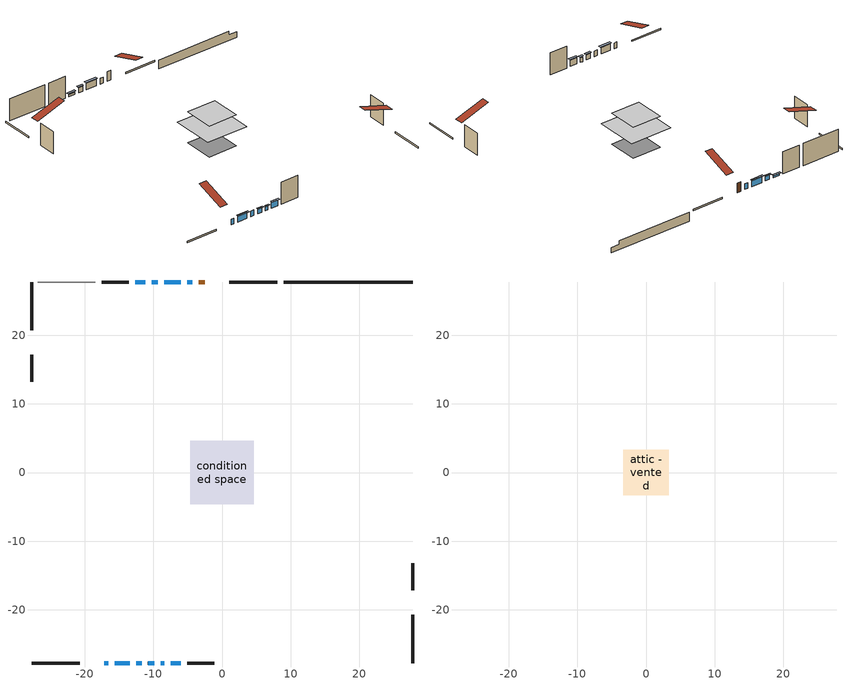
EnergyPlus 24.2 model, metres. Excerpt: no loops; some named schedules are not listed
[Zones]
conditioned space
 floor adiabatic (AdiabaticFloorConstruction): -4.66,-4.66 -4.66,4.66 4.66,4.66 4.66,-4.66 z3.05
 floor foundation (Slab1 construction): -3.3,-3.3 -3.3,3.3 3.3,3.3 3.3,-3.3 z-1.37
 wall outside (RimJoist1 construction): 8.08,27.76 1.05,27.76 / -27.76,-27.76 -20.72,-27.76 / -27.76,27.76 -27.76,20.72 / 27.76,-27.76 27.76,-20.72 z0.61:0.91
 wall outside (AdiabaticWallConstruction 1): -2.5,27.76 -3.4,27.76 z0.61:2.64
 wall outside (AdiabaticWallConstruction): -4.33,27.76 -5.1,27.76 / -17.18,-27.76 -16.57,-27.76 / -12.48,-27.76 -11.71,-27.76 z0.61:1.83; -6.02,27.76 -8.41,27.76 / -15.64,-27.76 -13.41,-27.76 z0.61:2.01; -9.34,27.76 -10.26,27.76 / -10.78,-27.76 -9.87,-27.76 z0.61:1.7; -8.94,-27.76 -8.43,-27.76 z0.61:1.6; -7.5,-27.76 -6.03,-27.76 z0.61:1.98; -11.18,27.76 -12.63,27.76 z0.61:1.12
 wall outside (Wall1 construction): -13.56,27.76 -17.5,27.76 / -5.1,-27.76 -1.16,-27.76 / -27.76,17.17 -27.76,13.23 / 27.76,-17.17 27.76,-13.23 z0.61:5.49
 wall foundation (FoundationWall1 construction): 9.01,27.76,-1.37 9.01,27.76,0.61 25.88,27.76,0.61 25.88,27.76,-0.18 27.76,27.76,-0.18 27.76,27.76,-1.37
 wall adiabatic (Wall3 construction): -18.43,27.76 -26.83,27.76 z0.61:5.49
 window (WindowConstruction 6): -4.33,27.76 -5.1,27.76 z0.61:1.83
 window (WindowConstruction 9): -17.17,-27.76 -16.57,-27.76 z0.61:1.83
 window (WindowConstruction): -6.02,27.76 -8.41,27.76 z0.61:2.01
 window (WindowConstruction 1): -15.64,-27.76 -13.41,-27.76 z0.61:2.01
 window (WindowConstruction 7): -12.48,-27.76 -11.71,-27.76 z0.61:1.83
 window (WindowConstruction 2): -9.34,27.76 -10.25,27.76 z0.61:1.7
 window (WindowConstruction 3): -10.78,-27.76 -9.87,-27.76 z0.61:1.7
 window (WindowConstruction 4): -8.94,-27.76 -8.43,-27.76 z0.61:1.6
 window (WindowConstruction 5): -7.5,-27.76 -6.03,-27.76 z0.61:1.98
 window (WindowConstruction 8): -11.18,27.76 -12.63,27.76 z0.61:1.12
 door (Door): -2.5,27.76 -3.4,27.76 z0.61:2.64
 ceiling adiabatic (AdiabaticFloorConstruction): 4.66,-4.66 4.66,4.66 -4.66,4.66 -4.66,-4.66 z3.05
attic - vented
 floor to conditioned space (Floor1 construction Reversed): -3.3,-3.3 -3.3,3.3 3.3,3.3 3.3,-3.3 z5.49
 roof outside (Roof1 construction): -1.57,27.76,5.49 -1.57,21.34,7.63 0.12,21.34,7.63 0.12,27.76,5.49; -18.1,-27.76,5.49 -18.1,-21.34,7.63 -19.79,-21.34,7.63 -19.79,-27.76,5.49; -27.76,18.1,5.49 -21.34,18.1,7.63 -21.34,19.79,7.63 -27.76,19.79,5.49; 27.76,-18.1,5.49 21.34,-18.1,7.63 21.34,-19.79,7.63 27.76,-19.79,5.49
shading: -8.61,27.76 -5.82,27.76 -5.82,28.17 -8.61,28.17 z2.21; -13.21,-27.76 -15.84,-27.76 -15.84,-28.17 -13.21,-28.17 z2.21; -10.46,27.76 -9.14,27.76 -9.14,28.17 -10.46,28.17 z1.9; -9.67,-27.76 -10.98,-27.76 -10.98,-28.17 -9.67,-28.17 z1.9; -8.23,-27.76 -9.14,-27.76 -9.14,-28.17 -8.23,-28.17 z1.8; -5.83,-27.76 -7.7,-27.76 -7.7,-28.17 -5.83,-28.17 z2.18; -12.83,27.76 -10.98,27.76 -10.98,28.17 -12.83,28.17 z1.32
[Building]
Building 1: Terrain=Suburbs
[Site:Location]
Val Dor_QC: Latitude {deg}=48.06; Longitude {deg}=-77.79; Time Zone {hr}=-5; Elevation {m}=339; Keep Site Location Information=Yes
[Site:GroundTemperature:Shallow]
-3.62723, -6.2282, -6.43649, -5.2022, -0.247206, 4.68471, 8.96041, 11.669, 11.8991, 9.69612, 5.52945, 0.748825
[Site:WaterMainsTemperature]
Calculation Method=Schedule; Temperature Schedule=mains temperature schedule
[Material] Roughness=Rough; Thermal Absorptance=0.9
Name | Thickness {m} | Conductivity {W/m-K} | Density {kg/m3} | Specific Heat {J/kg-K} | Solar Absorptance | Visible Absorptance
asphalt or fiberglass shingles | 0.00635 | 0.162714 | 1121.4 | 1465.45 | 0.4 | 0.4
ceiling loosefill ins | 0.254 | 0.0480833 | 16.02 | 1046.75 | 0.7 | 0.7
ceiling stud and cavity | 0.1397 | 0.237535 | 65.682 | 1177.47 | 0.7 | 0.7
concrete 4.0 in. | 0.1016 | 1.803125 | 2242.8 | 837.4 | 0.7 | 0.7
concrete 8.0 in. | 0.2032 | 1.803125 | 2242.8 | 837.4 | 0.7 | 0.7
door material | 0.04445 | 0.0451087 | 512.64 | 1214.23 | 0.7 | 0.7
floor covering | 0.0127 | 0.0433444 | 54.468 | 1339.84 | 0.6 | 0.6
floor rigid ins; wall rigid ins 1 | 0.512978 | 0.029427 | 32.04 | 1214.23 | 0.7 | 0.7
floor stud and cavity | 0.1397 | 1.75129 | 37.0049 | 1207.88 | 0.7 | 0.7
furniture material conditioned space 1 | 0.1524 | 0.115458 | 640.8 | 1214.23 | 0.6 | 0.6
gypsum board | 0.0127 | 0.160291 | 801 | 837.4 | 0.6 | 0.6
osb sheathing 0.5 in. | 0.0127 | 0.115458 | 512.64 | 1214.23 | 0.7 | 0.7
osb sheathing 0.75 in. | 0.01905 | 0.115458 | 512.64 | 1214.23 | 0.7 | 0.7
osb sheathing 2.0 in. | 0.0508 | 0.115458 | 512.64 | 1214.23 | 0.7 | 0.7
rim joist stud and cavity | 0.0508 | 0.353641 | 125.044 | 1163.47 | 0.6 | 0.6
wall rigid ins | 0.051816 | 0.029427 | 32.04 | 1214.23 | 0.4 | 0.4
wall stud and cavity | 0.1397 | 0.0783201 | 139.0536 | 1170.24 | 0.7 | 0.7
wall stud and cavity 1 | 0.1397 | 0.751766 | 139.0536 | 1170.24 | 0.7 | 0.7
wall stud and cavity 2 | 0.0889 | 0.380278 | 52.3479 | 1209.89 | 0.7 | 0.7
wall stud and cavity 3 | 0.0889 | 0.391764 | 83.0341 | 1211.67 | 0.7 | 0.7
wood siding | 0.0254 | 0.102417 | 544.68 | 1172.36 | 0.4 | 0.4
wood siding 1; wood siding 2; wood siding 3 | 0.0254 | 0.102417 | 544.68 | 1172.36 | 0.7 | 0.7
[WindowMaterial:SimpleGlazingSystem]
Name | U-Factor {W/m2-K} | Solar Heat Gain Coefficient
WindowMaterial | 3.0383 | 0.65
WindowMaterial 1 | 3.04 | 0.65
WindowMaterial 2 | 3.07123 | 0.57
WindowMaterial 3 | 3.10132 | 0.48
WindowMaterial 4 | 1.72384 | 0.38
WindowMaterial 5 | 2.96789 | 0.62
WindowMaterial 6 | 4.77974 | 0.54
[Construction]
AdiabaticFloorConstruction: floor stud and cavity, floor rigid ins, osb sheathing 0.75 in., floor covering
AdiabaticWallConstruction: wood siding 2, wall rigid ins 1, wall stud and cavity 2, gypsum board
AdiabaticWallConstruction 1: wood siding 3, wall rigid ins 1, wall stud and cavity 2, gypsum board
Door: door material
Floor1 construction Reversed: gypsum board, ceiling stud and cavity, ceiling loosefill ins
FoundationWall1 construction: concrete 8.0 in.
furniture construction conditioned space 1: furniture material conditioned space 1
PartitionWallConstruction: gypsum board, wall stud and cavity 3, gypsum board
RimJoist1 construction: wood siding 1, osb sheathing 2.0 in., rim joist stud and cavity
Roof1 construction: asphalt or fiberglass shingles
Slab1 construction: concrete 4.0 in.
Wall1 construction: wood siding, osb sheathing 0.5 in., wall stud and cavity, gypsum board
Wall3 construction: wall rigid ins, osb sheathing 0.5 in., wall stud and cavity 1, gypsum board
WindowConstruction: WindowMaterial
WindowConstruction 1: WindowMaterial 1
WindowConstruction 2; WindowConstruction 3: WindowMaterial 2
WindowConstruction 4: WindowMaterial 3
WindowConstruction 5: WindowMaterial 4
WindowConstruction 6; WindowConstruction 7: WindowMaterial 5
WindowConstruction 8; WindowConstruction 9: WindowMaterial 6
[Zone] Multiplier=1; Part of Total Floor Area=Yes
Name | Volume {m3}
attic - vented | 15.0846
conditioned space | 307.8
[Space]
Name | Zone | Volume {m3}
attic - vented 1 | attic - vented | 15.0846
conditioned space 1 | conditioned space | 307.8
[ZoneInfiltration:EffectiveLeakageArea]
infil attic - vented 1: Zone or Space=attic - vented 1; Schedule=Always On Discrete; Effective Air Leakage Area {cm2}=1579.27; Stack Coefficient=0.000148784; Wind Coefficient=8.24136e-06
[ZoneMixing]
whole house fan mix: Zone or Space=attic - vented; Schedule=Always On Continuous; Design Flow Rate Calculation Method=Flow/Zone; Design Flow Rate {m3/s}=0; Source Zone or Space=conditioned space
[SurfaceProperty:ExposedFoundationPerimeter]
Slab1: Exposed Perimeter Calculation Method=TotalExposedPerimeter; Total Exposed Perimeter {m}=18.745
[InternalMass] Zone or ZoneList=conditioned space; Space or SpaceList=conditioned space 1
Name | Construction | Surface Area {m2}
furniture mass conditioned space 1 | furniture construction conditioned space 1 | 52.1197
partition wall mass | PartitionWallConstruction | 130.299
[Lights]
interior lighting: Zone or ZoneList or Space or SpaceList=conditioned space 1; Schedule=interior lighting schedule; Design Level Calculation Method=LightingLevel; Lighting Level {W}=343.2; Return Air Fraction=0; Fraction Radiant=0.6; Fraction Visible=0.2; Fraction Replaceable=1
[People]
occupants: Zone or ZoneList or Space or SpaceList=conditioned space 1; Number of People Schedule=occupants schedule; Number of People Calculation Method=People; Number of People=3; Fraction Radiant=0.314171; Sensible Heat Fraction=0.56303; Activity Level Schedule=occupants activity schedule; Carbon Dioxide Generation Rate {m3/s-W}=0; Enable ASHRAE 55 Comfort Warnings=No; Mean Radiant Temperature Calculation Type=EnclosureAveraged
[ElectricEquipment] Zone or ZoneList or Space or SpaceList=conditioned space 1; Design Level Calculation Method=EquipmentLevel
Name | Schedule | Design Level {W} | Fraction Latent | Fraction Radiant | Fraction Lost
clothes dryer | clothes dryer schedule | 140.772 | 0.015 | 0.081 | 0.85
clothes washer | clothes washer schedule | 32.1985 | 0.03 | 0.162 | 0.7
cooking range | cooking range schedule | 208.969 | 0.08 | 0.432 | 0.2
dishwasher | dishwasher schedule | 66.8632 | 0.3 | 0.18 | 0.4
fridge | fridge schedule | 72.9452 | 0 | 0.6 | 0
mech vent house fan | mech vent house fan schedule | 0 | 0 | 0 | 1
mech vent house fan cfis | mech vent house fan cfis schedule | 0 | 0 | 0 | 0
mech vent range fan 0 | mech vent range fan 0 schedule | 57 | 0 | 0 | 1
misc plug loads | misc plug loads schedule | 494.7 | 0.045 | 0.513 | 0.1
whole house fan | Always On Discrete | 0 | 0 | 0 | 1
[OtherEquipment] Zone or ZoneList or Space or SpaceList=conditioned space 1; Design Level Calculation Method=EquipmentLevel
Name | Fuel Type | Schedule | Design Level {W} | Fraction Latent | Fraction Radiant | Fraction Lost
clothes dryer 1 | Electricity | clothes dryer schedule | 0 | 0.015 | 0.081 | 0.85
cooking range 1 | Electricity | cooking range schedule | 0 | 0.08 | 0.432 | 0.2
general water use latent | None | general water use schedule | 59.3978 | 1 | 0 | 0
general water use sensible | None | general water use schedule | -58.539 | 0 | 0.6 | 0
mech vent house fan latent load | None | Always On Discrete | 0 | 1 | 0 | 0
mech vent house fan sensible load | None | Always On Discrete | 0 | 0 | 0 | 0
water heater energy adjustment1 | Electricity | Always On Discrete | 0.01 | 0 | 0 | 1
[ZoneInfiltration:DesignFlowRate] Zone or ZoneList or Space or SpaceList=conditioned space 1; Schedule=Always On Discrete; Design Flow Rate Calculation Method=Flow/Zone; Design Flow Rate {m3/s}=0
infil flow; natural vent flow; whole house fan flow
[Foundation:Kiva]
Foundation Kiva 1: Initial Indoor Air Temperature {C}=18; Wall Height Above Grade {m}=0.609996; Wall Depth Below Slab {m}=0.2032
[Foundation:Kiva:Settings]
Soil Conductivity {W/m-K}=0.849921; Soil Density {kg/m3}=1842.3; Soil Specific Heat {J/kg-K}=418.7; Ground Solar Absorptivity=0.9; Ground Thermal Absorptivity=0.9; Ground Surface Roughness {m}=0.03; Far-Field Width {m}=40; Deep-Ground Boundary Condition=ZeroFlux; Deep-Ground Depth {m}=40; Minimum Cell Dimension {m}=0.2; Maximum Cell Growth Coefficient=3; Simulation Timestep=Timestep
[Exterior:Lights]
exterior lighting: Schedule=exterior lighting schedule; Design Level {W}=75.6
[Schedule:Constant]
Name | Hourly Value
Always On Continuous; mech vent house fan schedule; mech vent house fan cfis schedule; Always On Discrete | 1
occupants activity schedule | 117.228
fridge schedule | 0
[Schedule:Day:Interval]
interior lighting schedule day: No, 01:00, 0.108182, 04:00, 0.0901515, 05:00, 0.0991667, 06:00, 0.162273, 07:00, 0.270455, 08:00, 0.342576, 10:00, 0.369621, 11:00, 0.351591, 12:00, 0.333561, 13:00, 0.324545, 14:00, 0.31553, 15:00, 0.333561, 16:00, 0.369621, 17:00, 0.450758, 18:00, 0.585985, 19:00, 0.775303, 20:00, 0.955606, 21:00, 0.991667, 22:00, 0.712197, 23:00, 0.360606, 24:00, 0.162273
interior lighting schedule day 1: No, 01:00, 0.100909, 04:00, 0.0840909, 05:00, 0.0925, 06:00, 0.151364, 07:00, 0.252273, 08:00, 0.319545, 10:00, 0.344773, 11:00, 0.327955, 12:00, 0.311136, 13:00, 0.302727, 14:00, 0.294318, 15:00, 0.311136, 16:00, 0.344773, 17:00, 0.420455, 18:00, 0.546591, 19:00, 0.723182, 20:00, 0.891364, 21:00, 0.925, 22:00, 0.664318, 23:00, 0.336364, 24:00, 0.151364
interior lighting schedule default day: No, 24:00, 0
[Schedule:Week:Daily]
interior lighting schedule Week Rule - Jan1-Jan27: interior lighting schedule day, interior lighting schedule day, interior lighting schedule day, interior lighting schedule day, interior lighting schedule day, interior lighting schedule day, interior lighting schedule day, interior lighting schedule default day, interior lighting schedule default day, interior lighting schedule default day, interior lighting schedule default day, interior lighting schedule default day
interior lighting schedule Week Rule - Jan28-Feb3: interior lighting schedule day, interior lighting schedule day, interior lighting schedule day, interior lighting schedule day, interior lighting schedule day 1, interior lighting schedule day 1, interior lighting schedule day 1, interior lighting schedule default day, interior lighting schedule default day, interior lighting schedule default day, interior lighting schedule default day, interior lighting schedule default day
interior lighting schedule Week Rule - Feb4-Feb24: interior lighting schedule day 1, interior lighting schedule day 1, interior lighting schedule day 1, interior lighting schedule day 1, interior lighting schedule day 1, interior lighting schedule day 1, interior lighting schedule day 1, interior lighting schedule default day, interior lighting schedule default day, interior lighting schedule default day, interior lighting schedule default day, interior lighting schedule default day
interior lighting schedule Week Rule - Feb25-Mar3: interior lighting schedule day 1, interior lighting schedule day 1, interior lighting schedule day 1, interior lighting schedule day 1, interior lighting schedule day 2, interior lighting schedule day 2, interior lighting schedule day 2, interior lighting schedule default day, interior lighting schedule default day, interior lighting schedule default day, interior lighting schedule default day, interior lighting schedule default day
interior lighting schedule Week Rule - Mar4-Mar31: interior lighting schedule day 2, interior lighting schedule day 2, interior lighting schedule day 2, interior lighting schedule day 2, interior lighting schedule day 2, interior lighting schedule day 2, interior lighting schedule day 2, interior lighting schedule default day, interior lighting schedule default day, interior lighting schedule default day, interior lighting schedule default day, interior lighting schedule default day
interior lighting schedule Week Rule - Apr1-Apr28: interior lighting schedule day 3, interior lighting schedule day 3, interior lighting schedule day 3, interior lighting schedule day 3, interior lighting schedule day 3, interior lighting schedule day 3, interior lighting schedule day 3, interior lighting schedule default day, interior lighting schedule default day, interior lighting schedule default day, interior lighting schedule default day, interior lighting schedule default day
interior lighting schedule Week Rule - Apr29-May5: interior lighting schedule day 3, interior lighting schedule day 3, interior lighting schedule day 4, interior lighting schedule day 4, interior lighting schedule day 4, interior lighting schedule day 4, interior lighting schedule day 4, interior lighting schedule default day, interior lighting schedule default day, interior lighting schedule default day, interior lighting schedule default day, interior lighting schedule default day
interior lighting schedule Week Rule - May6-May26: interior lighting schedule day 4, interior lighting schedule day 4, interior lighting schedule day 4, interior lighting schedule day 4, interior lighting schedule day 4, interior lighting schedule day 4, interior lighting schedule day 4, interior lighting schedule default day, interior lighting schedule default day, interior lighting schedule default day, interior lighting schedule default day, interior lighting schedule default day
interior lighting schedule Week Rule - May27-Jun2: interior lighting schedule day 4, interior lighting schedule day 4, interior lighting schedule day 4, interior lighting schedule day 4, interior lighting schedule day 4, interior lighting schedule day 5, interior lighting schedule day 5, interior lighting schedule default day, interior lighting schedule default day, interior lighting schedule default day, interior lighting schedule default day, interior lighting schedule default day
interior lighting schedule Week Rule - Jun3-Jun30: interior lighting schedule day 5, interior lighting schedule day 5, interior lighting schedule day 5, interior lighting schedule day 5, interior lighting schedule day 5, interior lighting schedule day 5, interior lighting schedule day 5, interior lighting schedule default day, interior lighting schedule default day, interior lighting schedule default day, interior lighting schedule default day, interior lighting schedule default day
interior lighting schedule Week Rule - Jul1-Jul28: interior lighting schedule day 6, interior lighting schedule day 6, interior lighting schedule day 6, interior lighting schedule day 6, interior lighting schedule day 6, interior lighting schedule day 6, interior lighting schedule day 6, interior lighting schedule default day, interior lighting schedule default day, interior lighting schedule default day, interior lighting schedule default day, interior lighting schedule default day
interior lighting schedule Week Rule - Jul29-Aug4: interior lighting schedule day 6, interior lighting schedule day 6, interior lighting schedule day 6, interior lighting schedule day 7, interior lighting schedule day 7, interior lighting schedule day 7, interior lighting schedule day 7, interior lighting schedule default day, interior lighting schedule default day, interior lighting schedule default day, interior lighting schedule default day, interior lighting schedule default day
interior lighting schedule Week Rule - Aug5-Aug25: interior lighting schedule day 7, interior lighting schedule day 7, interior lighting schedule day 7, interior lighting schedule day 7, interior lighting schedule day 7, interior lighting schedule day 7, interior lighting schedule day 7, interior lighting schedule default day, interior lighting schedule default day, interior lighting schedule default day, interior lighting schedule default day, interior lighting schedule default day
interior lighting schedule Week Rule - Aug26-Sep1: interior lighting schedule day 7, interior lighting schedule day 7, interior lighting schedule day 7, interior lighting schedule day 7, interior lighting schedule day 7, interior lighting schedule day 7, interior lighting schedule day 8, interior lighting schedule default day, interior lighting schedule default day, interior lighting schedule default day, interior lighting schedule default day, interior lighting schedule default day
interior lighting schedule Week Rule - Sep2-Sep29: interior lighting schedule day 8, interior lighting schedule day 8, interior lighting schedule day 8, interior lighting schedule day 8, interior lighting schedule day 8, interior lighting schedule day 8, interior lighting schedule day 8, interior lighting schedule default day, interior lighting schedule default day, interior lighting schedule default day, interior lighting schedule default day, interior lighting schedule default day
interior lighting schedule Week Rule - Sep30-Oct6: interior lighting schedule day 8, interior lighting schedule day 9, interior lighting schedule day 9, interior lighting schedule day 9, interior lighting schedule day 9, interior lighting schedule day 9, interior lighting schedule day 9, interior lighting schedule default day, interior lighting schedule default day, interior lighting schedule default day, interior lighting schedule default day, interior lighting schedule default day
interior lighting schedule Week Rule - Oct7-Oct27: interior lighting schedule day 9, interior lighting schedule day 9, interior lighting schedule day 9, interior lighting schedule day 9, interior lighting schedule day 9, interior lighting schedule day 9, interior lighting schedule day 9, interior lighting schedule default day, interior lighting schedule default day, interior lighting schedule default day, interior lighting schedule default day, interior lighting schedule default day
interior lighting schedule Week Rule - Oct28-Nov3: interior lighting schedule day 9, interior lighting schedule day 9, interior lighting schedule day 9, interior lighting schedule day 9, interior lighting schedule day 10, interior lighting schedule day 10, interior lighting schedule day 10, interior lighting schedule default day, interior lighting schedule default day, interior lighting schedule default day, interior lighting schedule default day, interior lighting schedule default day
interior lighting schedule Week Rule - Nov4-Nov24: interior lighting schedule day 10, interior lighting schedule day 10, interior lighting schedule day 10, interior lighting schedule day 10, interior lighting schedule day 10, interior lighting schedule day 10, interior lighting schedule day 10, interior lighting schedule default day, interior lighting schedule default day, interior lighting schedule default day, interior lighting schedule default day, interior lighting schedule default day
interior lighting schedule Week Rule - Nov25-Dec1: interior lighting schedule day 10, interior lighting schedule day 10, interior lighting schedule day 10, interior lighting schedule day 10, interior lighting schedule day 10, interior lighting schedule day 10, interior lighting schedule day 11, interior lighting schedule default day, interior lighting schedule default day, interior lighting schedule default day, interior lighting schedule default day, interior lighting schedule default day
interior lighting schedule Week Rule - Dec2-Dec31: interior lighting schedule day 11, interior lighting schedule day 11, interior lighting schedule day 11, interior lighting schedule day 11, interior lighting schedule day 11, interior lighting schedule day 11, interior lighting schedule day 11, interior lighting schedule default day, interior lighting schedule default day, interior lighting schedule default day, interior lighting schedule default day, interior lighting schedule default day
occupants schedule Week Rule - Jan1-Dec31: occupants schedule day, occupants schedule day, occupants schedule day, occupants schedule day, occupants schedule day, occupants schedule day, occupants schedule day, occupants schedule default day, occupants schedule default day, occupants schedule default day, occupants schedule default day, occupants schedule default day
clothes dryer schedule Week Rule - Jan1-Dec31: clothes dryer schedule day, clothes dryer schedule day, clothes dryer schedule day, clothes dryer schedule day, clothes dryer schedule day, clothes dryer schedule day, clothes dryer schedule day, clothes dryer schedule default day, clothes dryer schedule default day, clothes dryer schedule default day, clothes dryer schedule default day, clothes dryer schedule default day
clothes washer schedule Week Rule - Jan1-Dec31: clothes washer schedule day, clothes washer schedule day, clothes washer schedule day, clothes washer schedule day, clothes washer schedule day, clothes washer schedule day, clothes washer schedule day, clothes washer schedule default day, clothes washer schedule default day, clothes washer schedule default day, clothes washer schedule default day, clothes washer schedule default day
cooking range schedule Week Rule - Jan1-Dec31: cooking range schedule day, cooking range schedule day, cooking range schedule day, cooking range schedule day, cooking range schedule day, cooking range schedule day, cooking range schedule day, cooking range schedule default day, cooking range schedule default day, cooking range schedule default day, cooking range schedule default day, cooking range schedule default day
dishwasher schedule Week Rule - Jan1-Dec31: dishwasher schedule day, dishwasher schedule day, dishwasher schedule day, dishwasher schedule day, dishwasher schedule day, dishwasher schedule day, dishwasher schedule day, dishwasher schedule default day, dishwasher schedule default day, dishwasher schedule default day, dishwasher schedule default day, dishwasher schedule default day
mech vent range fan 0 schedule Week Rule - Jan1-Dec31: mech vent range fan 0 schedule day, mech vent range fan 0 schedule day, mech vent range fan 0 schedule day, mech vent range fan 0 schedule day, mech vent range fan 0 schedule day, mech vent range fan 0 schedule day, mech vent range fan 0 schedule day, mech vent range fan 0 schedule default day, mech vent range fan 0 schedule default day, mech vent range fan 0 schedule default day, mech vent range fan 0 schedule default day, mech vent range fan 0 schedule default day
misc plug loads schedule Week Rule - Jan1-Dec31: misc plug loads schedule day, misc plug loads schedule day, misc plug loads schedule day, misc plug loads schedule day, misc plug loads schedule day, misc plug loads schedule day, misc plug loads schedule day, misc plug loads schedule default day, misc plug loads schedule default day, misc plug loads schedule default day, misc plug loads schedule default day, misc plug loads schedule default day
general water use schedule Week Rule - Jan1-Dec31: general water use schedule day, general water use schedule day, general water use schedule day, general water use schedule day, general water use schedule day, general water use schedule day, general water use schedule day, general water use schedule default day, general water use schedule default day, general water use schedule default day, general water use schedule default day, general water use schedule default day
exterior lighting schedule Week Rule - Jan1-Jan27: exterior lighting schedule day, exterior lighting schedule day, exterior lighting schedule day, exterior lighting schedule day, exterior lighting schedule day, exterior lighting schedule day, exterior lighting schedule day, exterior lighting schedule default day, exterior lighting schedule default day, exterior lighting schedule default day, exterior lighting schedule default day, exterior lighting schedule default day
exterior lighting schedule Week Rule - Jan28-Feb3: exterior lighting schedule day, exterior lighting schedule day, exterior lighting schedule day, exterior lighting schedule day, exterior lighting schedule day 1, exterior lighting schedule day 1, exterior lighting schedule day 1, exterior lighting schedule default day, exterior lighting schedule default day, exterior lighting schedule default day, exterior lighting schedule default day, exterior lighting schedule default day
exterior lighting schedule Week Rule - Feb4-Feb24: exterior lighting schedule day 1, exterior lighting schedule day 1, exterior lighting schedule day 1, exterior lighting schedule day 1, exterior lighting schedule day 1, exterior lighting schedule day 1, exterior lighting schedule day 1, exterior lighting schedule default day, exterior lighting schedule default day, exterior lighting schedule default day, exterior lighting schedule default day, exterior lighting schedule default day
exterior lighting schedule Week Rule - Feb25-Mar3: exterior lighting schedule day 1, exterior lighting schedule day 1, exterior lighting schedule day 1, exterior lighting schedule day 1, exterior lighting schedule day 2, exterior lighting schedule day 2, exterior lighting schedule day 2, exterior lighting schedule default day, exterior lighting schedule default day, exterior lighting schedule default day, exterior lighting schedule default day, exterior lighting schedule default day
exterior lighting schedule Week Rule - Mar4-Mar31: exterior lighting schedule day 2, exterior lighting schedule day 2, exterior lighting schedule day 2, exterior lighting schedule day 2, exterior lighting schedule day 2, exterior lighting schedule day 2, exterior lighting schedule day 2, exterior lighting schedule default day, exterior lighting schedule default day, exterior lighting schedule default day, exterior lighting schedule default day, exterior lighting schedule default day
exterior lighting schedule Week Rule - Apr1-Apr28: exterior lighting schedule day 3, exterior lighting schedule day 3, exterior lighting schedule day 3, exterior lighting schedule day 3, exterior lighting schedule day 3, exterior lighting schedule day 3, exterior lighting schedule day 3, exterior lighting schedule default day, exterior lighting schedule default day, exterior lighting schedule default day, exterior lighting schedule default day, exterior lighting schedule default day
exterior lighting schedule Week Rule - Apr29-May5: exterior lighting schedule day 3, exterior lighting schedule day 3, exterior lighting schedule day 4, exterior lighting schedule day 4, exterior lighting schedule day 4, exterior lighting schedule day 4, exterior lighting schedule day 4, exterior lighting schedule default day, exterior lighting schedule default day, exterior lighting schedule default day, exterior lighting schedule default day, exterior lighting schedule default day
exterior lighting schedule Week Rule - May6-May26: exterior lighting schedule day 4, exterior lighting schedule day 4, exterior lighting schedule day 4, exterior lighting schedule day 4, exterior lighting schedule day 4, exterior lighting schedule day 4, exterior lighting schedule day 4, exterior lighting schedule default day, exterior lighting schedule default day, exterior lighting schedule default day, exterior lighting schedule default day, exterior lighting schedule default day
exterior lighting schedule Week Rule - May27-Jun2: exterior lighting schedule day 4, exterior lighting schedule day 4, exterior lighting schedule day 4, exterior lighting schedule day 4, exterior lighting schedule day 4, exterior lighting schedule day 5, exterior lighting schedule day 5, exterior lighting schedule default day, exterior lighting schedule default day, exterior lighting schedule default day, exterior lighting schedule default day, exterior lighting schedule default day
exterior lighting schedule Week Rule - Jun3-Jun30: exterior lighting schedule day 5, exterior lighting schedule day 5, exterior lighting schedule day 5, exterior lighting schedule day 5, exterior lighting schedule day 5, exterior lighting schedule day 5, exterior lighting schedule day 5, exterior lighting schedule default day, exterior lighting schedule default day, exterior lighting schedule default day, exterior lighting schedule default day, exterior lighting schedule default day
exterior lighting schedule Week Rule - Jul1-Jul28: exterior lighting schedule day 6, exterior lighting schedule day 6, exterior lighting schedule day 6, exterior lighting schedule day 6, exterior lighting schedule day 6, exterior lighting schedule day 6, exterior lighting schedule day 6, exterior lighting schedule default day, exterior lighting schedule default day, exterior lighting schedule default day, exterior lighting schedule default day, exterior lighting schedule default day
exterior lighting schedule Week Rule - Jul29-Aug4: exterior lighting schedule day 6, exterior lighting schedule day 6, exterior lighting schedule day 6, exterior lighting schedule day 7, exterior lighting schedule day 7, exterior lighting schedule day 7, exterior lighting schedule day 7, exterior lighting schedule default day, exterior lighting schedule default day, exterior lighting schedule default day, exterior lighting schedule default day, exterior lighting schedule default day
exterior lighting schedule Week Rule - Aug5-Aug25: exterior lighting schedule day 7, exterior lighting schedule day 7, exterior lighting schedule day 7, exterior lighting schedule day 7, exterior lighting schedule day 7, exterior lighting schedule day 7, exterior lighting schedule day 7, exterior lighting schedule default day, exterior lighting schedule default day, exterior lighting schedule default day, exterior lighting schedule default day, exterior lighting schedule default day
exterior lighting schedule Week Rule - Aug26-Sep1: exterior lighting schedule day 7, exterior lighting schedule day 7, exterior lighting schedule day 7, exterior lighting schedule day 7, exterior lighting schedule day 7, exterior lighting schedule day 7, exterior lighting schedule day 8, exterior lighting schedule default day, exterior lighting schedule default day, exterior lighting schedule default day, exterior lighting schedule default day, exterior lighting schedule default day
exterior lighting schedule Week Rule - Sep2-Sep29: exterior lighting schedule day 8, exterior lighting schedule day 8, exterior lighting schedule day 8, exterior lighting schedule day 8, exterior lighting schedule day 8, exterior lighting schedule day 8, exterior lighting schedule day 8, exterior lighting schedule default day, exterior lighting schedule default day, exterior lighting schedule default day, exterior lighting schedule default day, exterior lighting schedule default day
exterior lighting schedule Week Rule - Sep30-Oct6: exterior lighting schedule day 8, exterior lighting schedule day 9, exterior lighting schedule day 9, exterior lighting schedule day 9, exterior lighting schedule day 9, exterior lighting schedule day 9, exterior lighting schedule day 9, exterior lighting schedule default day, exterior lighting schedule default day, exterior lighting schedule default day, exterior lighting schedule default day, exterior lighting schedule default day
exterior lighting schedule Week Rule - Oct7-Oct27: exterior lighting schedule day 9, exterior lighting schedule day 9, exterior lighting schedule day 9, exterior lighting schedule day 9, exterior lighting schedule day 9, exterior lighting schedule day 9, exterior lighting schedule day 9, exterior lighting schedule default day, exterior lighting schedule default day, exterior lighting schedule default day, exterior lighting schedule default day, exterior lighting schedule default day
exterior lighting schedule Week Rule - Oct28-Nov3: exterior lighting schedule day 9, exterior lighting schedule day 9, exterior lighting schedule day 9, exterior lighting schedule day 9, exterior lighting schedule day 10, exterior lighting schedule day 10, exterior lighting schedule day 10, exterior lighting schedule default day, exterior lighting schedule default day, exterior lighting schedule default day, exterior lighting schedule default day, exterior lighting schedule default day
exterior lighting schedule Week Rule - Nov4-Nov24: exterior lighting schedule day 10, exterior lighting schedule day 10, exterior lighting schedule day 10, exterior lighting schedule day 10, exterior lighting schedule day 10, exterior lighting schedule day 10, exterior lighting schedule day 10, exterior lighting schedule default day, exterior lighting schedule default day, exterior lighting schedule default day, exterior lighting schedule default day, exterior lighting schedule default day
exterior lighting schedule Week Rule - Nov25-Dec1: exterior lighting schedule day 10, exterior lighting schedule day 10, exterior lighting schedule day 10, exterior lighting schedule day 10, exterior lighting schedule day 10, exterior lighting schedule day 10, exterior lighting schedule day 11, exterior lighting schedule default day, exterior lighting schedule default day, exterior lighting schedule default day, exterior lighting schedule default day, exterior lighting schedule default day
exterior lighting schedule Week Rule - Dec2-Dec31: exterior lighting schedule day 11, exterior lighting schedule day 11, exterior lighting schedule day 11, exterior lighting schedule day 11, exterior lighting schedule day 11, exterior lighting schedule day 11, exterior lighting schedule day 11, exterior lighting schedule default day, exterior lighting schedule default day, exterior lighting schedule default day, exterior lighting schedule default day, exterior lighting schedule default day
[Schedule:Year]
interior lighting schedule: interior lighting schedule Week Rule - Jan1-Jan27, 1, 1, 1, 27, interior lighting schedule Week Rule - Jan28-Feb3, 1, 28, 2, 3, interior lighting schedule Week Rule - Feb4-Feb24, 2, 4, 2, 24, interior lighting schedule Week Rule - Feb25-Mar3, 2, 25, 3, 3, interior lighting schedule Week Rule - Mar4-Mar31, 3, 4, 3, 31, interior lighting schedule Week Rule - Apr1-Apr28, 4, 1, 4, 28, interior lighting schedule Week Rule - Apr29-May5, 4, 29, 5, 5, interior lighting schedule Week Rule - May6-May26, 5, 6, 5, 26, interior lighting schedule Week Rule - May27-Jun2, 5, 27, 6, 2, interior lighting schedule Week Rule - Jun3-Jun30, 6, 3, 6, 30, interior lighting schedule Week Rule - Jul1-Jul28, 7, 1, 7, 28, interior lighting schedule Week Rule - Jul29-Aug4, 7, 29, 8, 4, interior lighting schedule Week Rule - Aug5-Aug25, 8, 5, 8, 25, interior lighting schedule Week Rule - Aug26-Sep1, 8, 26, 9, 1, interior lighting schedule Week Rule - Sep2-Sep29, 9, 2, 9, 29, interior lighting schedule Week Rule - Sep30-Oct6, 9, 30, 10, 6, interior lighting schedule Week Rule - Oct7-Oct27, 10, 7, 10, 27, interior lighting schedule Week Rule - Oct28-Nov3, 10, 28, 11, 3, interior lighting schedule Week Rule - Nov4-Nov24, 11, 4, 11, 24, interior lighting schedule Week Rule - Nov25-Dec1, 11, 25, 12, 1, interior lighting schedule Week Rule - Dec2-Dec31, 12, 2, 12, 31
occupants schedule: occupants schedule Week Rule - Jan1-Dec31, 1, 1, 12, 31
clothes dryer schedule: clothes dryer schedule Week Rule - Jan1-Dec31, 1, 1, 12, 31
clothes washer schedule: clothes washer schedule Week Rule - Jan1-Dec31, 1, 1, 12, 31
cooking range schedule: cooking range schedule Week Rule - Jan1-Dec31, 1, 1, 12, 31
dishwasher schedule: dishwasher schedule Week Rule - Jan1-Dec31, 1, 1, 12, 31
mech vent range fan 0 schedule: mech vent range fan 0 schedule Week Rule - Jan1-Dec31, 1, 1, 12, 31
misc plug loads schedule: misc plug loads schedule Week Rule - Jan1-Dec31, 1, 1, 12, 31
general water use schedule: general water use schedule Week Rule - Jan1-Dec31, 1, 1, 12, 31
exterior lighting schedule: exterior lighting schedule Week Rule - Jan1-Jan27, 1, 1, 1, 27, exterior lighting schedule Week Rule - Jan28-Feb3, 1, 28, 2, 3, exterior lighting schedule Week Rule - Feb4-Feb24, 2, 4, 2, 24, exterior lighting schedule Week Rule - Feb25-Mar3, 2, 25, 3, 3, exterior lighting schedule Week Rule - Mar4-Mar31, 3, 4, 3, 31, exterior lighting schedule Week Rule - Apr1-Apr28, 4, 1, 4, 28, exterior lighting schedule Week Rule - Apr29-May5, 4, 29, 5, 5, exterior lighting schedule Week Rule - May6-May26, 5, 6, 5, 26, exterior lighting schedule Week Rule - May27-Jun2, 5, 27, 6, 2, exterior lighting schedule Week Rule - Jun3-Jun30, 6, 3, 6, 30, exterior lighting schedule Week Rule - Jul1-Jul28, 7, 1, 7, 28, exterior lighting schedule Week Rule - Jul29-Aug4, 7, 29, 8, 4, exterior lighting schedule Week Rule - Aug5-Aug25, 8, 5, 8, 25, exterior lighting schedule Week Rule - Aug26-Sep1, 8, 26, 9, 1, exterior lighting schedule Week Rule - Sep2-Sep29, 9, 2, 9, 29, exterior lighting schedule Week Rule - Sep30-Oct6, 9, 30, 10, 6, exterior lighting schedule Week Rule - Oct7-Oct27, 10, 7, 10, 27, exterior lighting schedule Week Rule - Oct28-Nov3, 10, 28, 11, 3, exterior lighting schedule Week Rule - Nov4-Nov24, 11, 4, 11, 24, exterior lighting schedule Week Rule - Nov25-Dec1, 11, 25, 12, 1, exterior lighting schedule Week Rule - Dec2-Dec31, 12, 2, 12, 31
[Schedule:Compact]
mains temperature schedule: Through: 01/01, For: AllDays, Until: 24:00, 2.77, Through: 01/02, For: AllDays, Until: 24:00, 2.69167, Through: 01/03, For: AllDays, Until: 24:00, 2.61444, Through: 01/04, For: AllDays, Until: 24:00, 2.53778, Through: 01/05, For: AllDays, Until: 24:00, 2.46222, Through: 01/06, For: AllDays, Until: 24:00, 2.38833, Through: 01/07, For: AllDays, Until: 24:00, 2.315, Through: 01/08, For: AllDays, Until: 24:00, 2.24278, Through: 01/09, For: AllDays, Until: 24:00, 2.17111, Through: 01/10, For: AllDays, Until: 24:00, 2.10111, Through: 01/11, For: AllDays, Until: 24:00, 2.03222, Through: 01/12, For: AllDays, Until: 24:00, 1.96444, Through: 01/13, For: AllDays, Until: 24:00, 1.89778, Through: 01/14, For: AllDays, Until: 24:00, 1.83278, Through: 01/15, For: AllDays, Until: 24:00, 1.76833, Through: 01/16, For: AllDays, Until: 24:00, 1.70556, Through: 01/17, For: AllDays, Until: 24:00, 1.64333, Through: 01/18, For: AllDays, Until: 24:00, 1.58333, Through: 01/19, For: AllDays, Until: 24:00, 1.52389, Through: 01/20, For: AllDays, Until: 24:00, 1.46611, Through: 01/21, For: AllDays, Until: 24:00, 1.40944, Through: 01/22, For: AllDays, Until: 24:00, 1.35389, Through: 01/23, For: AllDays, Until: 24:00, 1.3, Through: 01/24, For: AllDays, Until: 24:00, 1.24778, Through: 01/25, For: AllDays, Until: 24:00, 1.19667, Through: 01/26, For: AllDays, Until: 24:00, 1.14667, Through: 01/27, For: AllDays, Until: 24:00, 1.09833, Through: 01/28, For: AllDays, Until: 24:00, 1.05111, Through: 01/29, For: AllDays, Until: 24:00, 1.00611, Through: 01/30, For: AllDays, Until: 24:00, 0.961667, Through: 01/31, For: AllDays, Until: 24:00, 0.919444, Through: 02/01, For: AllDays, Until: 24:00, 0.878333, Through: 02/02, For: AllDays, Until: 24:00, 0.838333, Through: 02/03, For: AllDays, Until: 24:00, 0.800556, Through: 02/04, For: AllDays, Until: 24:00, 0.763889, Through: 02/05, For: AllDays, Until: 24:00, 0.728889, Through: 02/06, For: AllDays, Until: 24:00, 0.695, Through: 02/07, For: AllDays, Until: 24:00, 0.663333, Through: 02/08, For: AllDays, Until: 24:00, 0.632778, Through: 02/09, For: AllDays, Until: 24:00, 0.603889, Through: 02/10, For: AllDays, Until: 24:00, 0.576111, Through: 02/11, For: AllDays, Until: 24:00, 0.550556, Through: 02/12, For: AllDays, Until: 24:00, 0.526667, Through: 02/13, For: AllDays, Until: 24:00, 0.503889, Through: 02/14, For: AllDays, Until: 24:00, 0.482778, Through: 02/15, For: AllDays, Until: 24:00, 0.463333, Through: 02/16, For: AllDays, Until: 24:00, 0.445556, Through: 02/17, For: AllDays, Until: 24:00, 0.429444, Through: 02/18, For: AllDays, Until: 24:00, 0.415, Through: 02/19, For: AllDays, Until: 24:00, 0.402222, Through: 02/20, For: AllDays, Until: 24:00, 0.391111, Through: 02/21, For: AllDays, Until: 24:00, 0.381111, Through: 02/22, For: AllDays, Until: 24:00, 0.373333, Through: 02/23, For: AllDays, Until: 24:00, 0.367222, Through: 02/24, For: AllDays, Until: 24:00, 0.362222, Through: 02/25, For: AllDays, Until: 24:00, 0.359444, Through: 02/26, For: AllDays, Until: 24:00, 0.357778, Through: 02/27, For: AllDays, Until: 24:00, 0.357778, Through: 02/28, For: AllDays, Until: 24:00, 0.36, Through: 03/01, For: AllDays, Until: 24:00, 0.363333, Through: 03/02, For: AllDays, Until: 24:00, 0.368333, Through: 03/03, For: AllDays, Until: 24:00, 0.375556, Through: 03/04, For: AllDays, Until: 24:00, 0.383889, Through: 03/05, For: AllDays, Until: 24:00, 0.393889, Through: 03/06, For: AllDays, Until: 24:00, 0.405556, Through: 03/07, For: AllDays, Until: 24:00, 0.418889, Through: 03/08, For: AllDays, Until: 24:00, 0.433889, Through: 03/09, For: AllDays, Until: 24:00, 0.450556, Through: 03/10, For: AllDays, Until: 24:00, 0.468333, Through: 03/11, For: AllDays, Until: 24:00, 0.488333, Through: 03/12, For: AllDays, Until: 24:00, 0.509444, Through: 03/13, For: AllDays, Until: 24:00, 0.532778, Through: 03/14, For: AllDays, Until: 24:00, 0.557222, Through: 03/15, For: AllDays, Until: 24:00, 0.583333, Through: 03/16, For: AllDays, Until: 24:00, 0.611111, Through: 03/17, For: AllDays, Until: 24:00, 0.640556, Through: 03/18, For: AllDays, Until: 24:00, 0.671111, Through: 03/19, For: AllDays, Until: 24:00, 0.703889, Through: 03/20, For: AllDays, Until: 24:00, 0.737778, Through: 03/21, For: AllDays, Until: 24:00, 0.773333, Through: 03/22, For: AllDays, Until: 24:00, 0.81, Through: 03/23, For: AllDays, Until: 24:00, 0.848889, Through: 03/24, For: AllDays, Until: 24:00, 0.888889, Through: 03/25, For: AllDays, Until: 24:00, 0.93, Through: 03/26, For: AllDays, Until: 24:00, 0.973333, Through: 03/27, For: AllDays, Until: 24:00, 1.01778, Through: 03/28, For: AllDays, Until: 24:00, 1.06333, Through: 03/29, For: AllDays, Until: 24:00, 1.11111, Through: 03/30, For: AllDays, Until: 24:00, 1.15944, Through: 03/31, For: AllDays, Until: 24:00, 1.21, Through: 04/01, For: AllDays, Until: 24:00, 1.26111, Through: 04/02, For: AllDays, Until: 24:00, 1.31444, Through: 04/03, For: AllDays, Until: 24:00, 1.36833, Through: 04/04, For: AllDays, Until: 24:00, 1.42389, Through: 04/05, For: AllDays, Until: 24:00, 1.48111, Through: 04/06, For: AllDays, Until: 24:00, 1.53944, Through: 04/07, For: AllDays, Until: 24:00, 1.59889, Through: 04/08, For: AllDays, Until: 24:00, 1.65944, Through: 04/09, For: AllDays, Until: 24:00, 1.72167, Through: 04/10, For: AllDays, Until: 24:00, 1.785, Through: 04/11, For: AllDays, Until: 24:00, 1.84944, Through: 04/12, For: AllDays, Until: 24:00, 1.91556, Through: 04/13, For: AllDays, Until: 24:00, 1.98222, Through: 04/14, For: AllDays, Until: 24:00, 2.05056, Through: 04/15, For: AllDays, Until: 24:00, 2.11944, Through: 04/16, For: AllDays, Until: 24:00, 2.19, Through: 04/17, For: AllDays, Until: 24:00, 2.26167, Through: 04/18, For: AllDays, Until: 24:00, 2.33389, Through: 04/19, For: AllDays, Until: 24:00, 2.40778, Through: 04/20, For: AllDays, Until: 24:00, 2.48222, Through: 04/21, For: AllDays, Until: 24:00, 2.55778, Through: 04/22, For: AllDays, Until: 24:00, 2.63444, Through: 04/23, For: AllDays, Until: 24:00, 2.71222, Through: 04/24, For: AllDays, Until: 24:00, 2.79056, Through: 04/25, For: AllDays, Until: 24:00, 2.87, Through: 04/26, For: AllDays, Until: 24:00, 2.95056, Through: 04/27, For: AllDays, Until: 24:00, 3.03167, Through: 04/28, For: AllDays, Until: 24:00, 3.11389, Through: 04/29, For: AllDays, Until: 24:00, 3.19667, Through: 04/30, For: AllDays, Until: 24:00, 3.28056, Through: 05/01, For: AllDays, Until: 24:00, 3.365, Through: 05/02, For: AllDays, Until: 24:00, 3.45, Through: 05/03, For: AllDays, Until: 24:00, 3.53611, Through: 05/04, For: AllDays, Until: 24:00, 3.62278, Through: 05/05, For: AllDays, Until: 24:00, 3.71, Through: 05/06, For: AllDays, Until: 24:00, 3.79833, Through: 05/07, For: AllDays, Until: 24:00, 3.88667, Through: 05/08, For: AllDays, Until: 24:00, 3.97611, Through: 05/09, For: AllDays, Until: 24:00, 4.06556, Through: 05/10, For: AllDays, Until: 24:00, 4.15611, Through: 05/11, For: AllDays, Until: 24:00, 4.24722, Through: 05/12, For: AllDays, Until: 24:00, 4.33833, Through: 05/13, For: AllDays, Until: 24:00, 4.43, Through: 05/14, For: AllDays, Until: 24:00, 4.52222, Through: 05/15, For: AllDays, Until: 24:00, 4.615, Through: 05/16, For: AllDays, Until: 24:00, 4.70833, Through: 05/17, For: AllDays, Until: 24:00, 4.80167, Through: 05/18, For: AllDays, Until: 24:00, 4.895, Through: 05/19, For: AllDays, Until: 24:00, 4.98944, Through: 05/20, For: AllDays, Until: 24:00, 5.08333, Through: 05/21, For: AllDays, Until: 24:00, 5.17833, Through: 05/22, For: AllDays, Until: 24:00, 5.27278, Through: 05/23, For: AllDays, Until: 24:00, 5.36778, Through: 05/24, For: AllDays, Until: 24:00, 5.46278, Through: 05/25, For: AllDays, Until: 24:00, 5.55833, Through: 05/26, For: AllDays, Until: 24:00, 5.65333, Through: 05/27, For: AllDays, Until: 24:00, 5.74889, Through: 05/28, For: AllDays, Until: 24:00, 5.84444, Through: 05/29, For: AllDays, Until: 24:00, 5.94, Through: 05/30, For: AllDays, Until: 24:00, 6.03556, Through: 05/31, For: AllDays, Until: 24:00, 6.13056, Through: 06/01, For: AllDays, Until: 24:00, 6.22611, Through: 06/02, For: AllDays, Until: 24:00, 6.32167, Through: 06/03, For: AllDays, Until: 24:00, 6.41667, Through: 06/04, For: AllDays, Until: 24:00, 6.51167, Through: 06/05, For: AllDays, Until: 24:00, 6.60667, Through: 06/06, For: AllDays, Until: 24:00, 6.70111, Through: 06/07, For: AllDays, Until: 24:00, 6.79556, Through: 06/08, For: AllDays, Until: 24:00, 6.88944, Through: 06/09, For: AllDays, Until: 24:00, 6.98333, Through: 06/10, For: AllDays, Until: 24:00, 7.07667, Through: 06/11, For: AllDays, Until: 24:00, 7.17, Through: 06/12, For: AllDays, Until: 24:00, 7.26278, Through: 06/13, For: AllDays, Until: 24:00, 7.355, Through: 06/14, For: AllDays, Until: 24:00, 7.44722, Through: 06/15, For: AllDays, Until: 24:00, 7.53889, Through: 06/16, For: AllDays, Until: 24:00, 7.62944, Through: 06/17, For: AllDays, Until: 24:00, 7.72, Through: 06/18, For: AllDays, Until: 24:00, 7.81, Through: 06/19, For: AllDays, Until: 24:00, 7.89944, Through: 06/20, For: AllDays, Until: 24:00, 7.98833, Through: 06/21, For: AllDays, Until: 24:00, 8.07667, Through: 06/22, For: AllDays, Until: 24:00, 8.16389, Through: 06/23, For: AllDays, Until: 24:00, 8.25111, Through: 06/24, For: AllDays, Until: 24:00, 8.33722, Through: 06/25, For: AllDays, Until: 24:00, 8.42278, Through: 06/26, For: AllDays, Until: 24:00, 8.50722, Through: 06/27, For: AllDays, Until: 24:00, 8.59111, Through: 06/28, For: AllDays, Until: 24:00, 8.67444, Through: 06/29, For: AllDays, Until: 24:00, 8.75667, Through: 06/30, For: AllDays, Until: 24:00, 8.83833, Through: 07/01, For: AllDays, Until: 24:00, 8.91889, Through: 07/02, For: AllDays, Until: 24:00, 8.99833, Through: 07/03, For: AllDays, Until: 24:00, 9.07722, Through: 07/04, For: AllDays, Until: 24:00, 9.15556, Through: 07/05, For: AllDays, Until: 24:00, 9.23222, Through: 07/06, For: AllDays, Until: 24:00, 9.30833, Through: 07/07, For: AllDays, Until: 24:00, 9.38333, Through: 07/08, For: AllDays, Until: 24:00, 9.45722, Through: 07/09, For: AllDays, Until: 24:00, 9.53, Through: 07/10, For: AllDays, Until: 24:00, 9.60167, Through: 07/11, For: AllDays, Until: 24:00, 9.67222, Through: 07/12, For: AllDays, Until: 24:00, 9.74167, Through: 07/13, For: AllDays, Until: 24:00, 9.81, Through: 07/14, For: AllDays, Until: 24:00, 9.87722, Through: 07/15, For: AllDays, Until: 24:00, 9.94333, Through: 07/16, For: AllDays, Until: 24:00, 10.0083, Through: 07/17, For: AllDays, Until: 24:00, 10.0722, Through: 07/18, For: AllDays, Until: 24:00, 10.1344, Through: 07/19, For: AllDays, Until: 24:00, 10.1956, Through: 07/20, For: AllDays, Until: 24:00, 10.2556, Through: 07/21, For: AllDays, Until: 24:00, 10.3144, Through: 07/22, For: AllDays, Until: 24:00, 10.3717, Through: 07/23, For: AllDays, Until: 24:00, 10.4278, Through: 07/24, For: AllDays, Until: 24:00, 10.4822, Through: 07/25, For: AllDays, Until: 24:00, 10.5356, Through: 07/26, For: AllDays, Until: 24:00, 10.5878, Through: 07/27, For: AllDays, Until: 24:00, 10.6383, Through: 07/28, For: AllDays, Until: 24:00, 10.6872, Through: 07/29, For: AllDays, Until: 24:00, 10.735, Through: 07/30, For: AllDays, Until: 24:00, 10.7817, Through: 07/31, For: AllDays, Until: 24:00, 10.8261, Through: 08/01, For: AllDays, Until: 24:00, 10.8694, Through: 08/02, For: AllDays, Until: 24:00, 10.9117, Through: 08/03, For: AllDays, Until: 24:00, 10.9522, Through: 08/04, For: AllDays, Until: 24:00, 10.9911, Through: 08/05, For: AllDays, Until: 24:00, 11.0283, Through: 08/06, For: AllDays, Until: 24:00, 11.0644, Through: 08/07, For: AllDays, Until: 24:00, 11.0989, Through: 08/08, For: AllDays, Until: 24:00, 11.1317, Through: 08/09, For: AllDays, Until: 24:00, 11.1628, Through: 08/10, For: AllDays, Until: 24:00, 11.1928, Through: 08/11, For: AllDays, Until: 24:00, 11.2211, Through: 08/12, For: AllDays, Until: 24:00, 11.2478, Through: 08/13, For: AllDays, Until: 24:00, 11.2728, Through: 08/14, For: AllDays, Until: 24:00, 11.2961, Through: 08/15, For: AllDays, Until: 24:00, 11.3178, Through: 08/16, For: AllDays, Until: 24:00, 11.3383, Through: 08/17, For: AllDays, Until: 24:00, 11.3567, Through: 08/18, For: AllDays, Until: 24:00, 11.3739, Through: 08/19, For: AllDays, Until: 24:00, 11.3894, Through: 08/20, For: AllDays, Until: 24:00, 11.4033, Through: 08/21, For: AllDays, Until: 24:00, 11.4156, Through: 08/22, For: AllDays, Until: 24:00, 11.4261, Through: 08/23, For: AllDays, Until: 24:00, 11.435, Through: 08/24, For: AllDays, Until: 24:00, 11.4422, Through: 08/25, For: AllDays, Until: 24:00, 11.4478, Through: 08/26, For: AllDays, Until: 24:00, 11.4517, Through: 08/27, For: AllDays, Until: 24:00, 11.4539, Through: 08/28, For: AllDays, Until: 24:00, 11.4544, Through: 08/29, For: AllDays, Until: 24:00, 11.4539, Through: 08/30, For: AllDays, Until: 24:00, 11.4511, Through: 08/31, For: AllDays, Until: 24:00, 11.4467, Through: 09/01, For: AllDays, Until: 24:00, 11.4411, Through: 09/02, For: AllDays, Until: 24:00, 11.4333, Through: 09/03, For: AllDays, Until: 24:00, 11.4244, Through: 09/04, For: AllDays, Until: 24:00, 11.4133, Through: 09/05, For: AllDays, Until: 24:00, 11.4011, Through: 09/06, For: AllDays, Until: 24:00, 11.3872, Through: 09/07, For: AllDays, Until: 24:00, 11.3717, Through: 09/08, For: AllDays, Until: 24:00, 11.3544, Through: 09/09, For: AllDays, Until: 24:00, 11.3356, Through: 09/10, For: AllDays, Until: 24:00, 11.315, Through: 09/11, For: AllDays, Until: 24:00, 11.2928, Through: 09/12, For: AllDays, Until: 24:00, 11.2689, Through: 09/13, For: AllDays, Until: 24:00, 11.2439, Through: 09/14, For: AllDays, Until: 24:00, 11.2167, Through: 09/15, For: AllDays, Until: 24:00, 11.1883, Through: 09/16, For: AllDays, Until: 24:00, 11.1583, Through: 09/17, For: AllDays, Until: 24:00, 11.1267, Through: 09/18, For: AllDays, Until: 24:00, 11.0939, Through: 09/19, For: AllDays, Until: 24:00, 11.0589, Through: 09/20, For: AllDays, Until: 24:00, 11.0228, Through: 09/21, For: AllDays, Until: 24:00, 10.985, Through: 09/22, For: AllDays, Until: 24:00, 10.9461, Through: 09/23, For: AllDays, Until: 24:00, 10.9056, Through: 09/24, For: AllDays, Until: 24:00, 10.8633, Through: 09/25, For: AllDays, Until: 24:00, 10.8194, Through: 09/26, For: AllDays, Until: 24:00, 10.7744, Through: 09/27, For: AllDays, Until: 24:00, 10.7278, Through: 09/28, For: AllDays, Until: 24:00, 10.68, Through: 09/29, For: AllDays, Until: 24:00, 10.6306, Through: 09/30, For: AllDays, Until: 24:00, 10.58, Through: 10/01, For: AllDays, Until: 24:00, 10.5278, Through: 10/02, For: AllDays, Until: 24:00, 10.4744, Through: 10/03, For: AllDays, Until: 24:00, 10.4194, Through: 10/04, For: AllDays, Until: 24:00, 10.3633, Through: 10/05, For: AllDays, Until: 24:00, 10.3056, Through: 10/06, For: AllDays, Until: 24:00, 10.2467, Through: 10/07, For: AllDays, Until: 24:00, 10.1867, Through: 10/08, For: AllDays, Until: 24:00, 10.1256, Through: 10/09, For: AllDays, Until: 24:00, 10.0628, Through: 10/10, For: AllDays, Until: 24:00, 9.99889, Through: 10/11, For: AllDays, Until: 24:00, 9.93389, Through: 10/12, For: AllDays, Until: 24:00, 9.86722, Through: 10/13, For: AllDays, Until: 24:00, 9.8, Through: 10/14, For: AllDays, Until: 24:00, 9.73167, Through: 10/15, For: AllDays, Until: 24:00, 9.66167, Through: 10/16, For: AllDays, Until: 24:00, 9.59056, Through: 10/17, For: AllDays, Until: 24:00, 9.51889, Through: 10/18, For: AllDays, Until: 24:00, 9.44611, Through: 10/19, For: AllDays, Until: 24:00, 9.37167, Through: 10/20, For: AllDays, Until: 24:00, 9.29667, Through: 10/21, For: AllDays, Until: 24:00, 9.22056, Through: 10/22, For: AllDays, Until: 24:00, 9.14389, Through: 10/23, For: AllDays, Until: 24:00, 9.06556, Through: 10/24, For: AllDays, Until: 24:00, 8.98667, Through: 10/25, For: AllDays, Until: 24:00, 8.90667, Through: 10/26, For: AllDays, Until: 24:00, 8.82611, Through: 10/27, For: AllDays, Until: 24:00, 8.74444, Through: 10/28, For: AllDays, Until: 24:00, 8.66167, Through: 10/29, For: AllDays, Until: 24:00, 8.57889, Through: 10/30, For: AllDays, Until: 24:00, 8.49444, Through: 10/31, For: AllDays, Until: 24:00, 8.41, Through: 11/01, For: AllDays, Until: 24:00, 8.32444, Through: 11/02, For: AllDays, Until: 24:00, 8.23778, Through: 11/03, For: AllDays, Until: 24:00, 8.15111, Through: 11/04, For: AllDays, Until: 24:00, 8.06333, Through: 11/05, For: AllDays, Until: 24:00, 7.975, Through: 11/06, For: AllDays, Until: 24:00, 7.88611, Through: 11/07, For: AllDays, Until: 24:00, 7.79667, Through: 11/08, For: AllDays, Until: 24:00, 7.70667, Through: 11/09, For: AllDays, Until: 24:00, 7.61611, Through: 11/10, For: AllDays, Until: 24:00, 7.525, Through: 11/11, For: AllDays, Until: 24:00, 7.43333, Through: 11/12, For: AllDays, Until: 24:00, 7.34111, Through: 11/13, For: AllDays, Until: 24:00, 7.24889, Through: 11/14, For: AllDays, Until: 24:00, 7.15611, Through: 11/15, For: AllDays, Until: 24:00, 7.06278, Through: 11/16, For: AllDays, Until: 24:00, 6.96944, Through: 11/17, For: AllDays, Until: 24:00, 6.87556, Through: 11/18, For: AllDays, Until: 24:00, 6.78111, Through: 11/19, For: AllDays, Until: 24:00, 6.68667, Through: 11/20, For: AllDays, Until: 24:00, 6.59222, Through: 11/21, For: AllDays, Until: 24:00, 6.49722, Through: 11/22, For: AllDays, Until: 24:00, 6.40222, Through: 11/23, For: AllDays, Until: 24:00, 6.30722, Through: 11/24, For: AllDays, Until: 24:00, 6.21167, Through: 11/25, For: AllDays, Until: 24:00, 6.11667, Through: 11/26, For: AllDays, Until: 24:00, 6.02111, Through: 11/27, For: AllDays, Until: 24:00, 5.92556, Through: 11/28, For: AllDays, Until: 24:00, 5.83, Through: 11/29, For: AllDays, Until: 24:00, 5.73444, Through: 11/30, For: AllDays, Until: 24:00, 5.63944, Through: 12/01, For: AllDays, Until: 24:00, 5.54389, Through: 12/02, For: AllDays, Until: 24:00, 5.44889, Through: 12/03, For: AllDays, Until: 24:00, 5.35333, Through: 12/04, For: AllDays, Until: 24:00, 5.25889, Through: 12/05, For: AllDays, Until: 24:00, 5.16389, Through: 12/06, For: AllDays, Until: 24:00, 5.06944, Through: 12/07, For: AllDays, Until: 24:00, 4.975, Through: 12/08, For: AllDays, Until: 24:00, 4.88111, Through: 12/09, For: AllDays, Until: 24:00, 4.78722, Through: 12/10, For: AllDays, Until: 24:00, 4.69389, Through: 12/11, For: AllDays, Until: 24:00, 4.60111, Through: 12/12, For: AllDays, Until: 24:00, 4.50833, Through: 12/13, For: AllDays, Until: 24:00, 4.41611, Through: 12/14, For: AllDays, Until: 24:00, 4.32444, Through: 12/15, For: AllDays, Until: 24:00, 4.23333, Through: 12/16, For: AllDays, Until: 24:00, 4.14222, Through: 12/17, For: AllDays, Until: 24:00, 4.05222, Through: 12/18, For: AllDays, Until: 24:00, 3.96222, Through: 12/19, For: AllDays, Until: 24:00, 3.87333, Through: 12/20, For: AllDays, Until: 24:00, 3.785, Through: 12/21, For: AllDays, Until: 24:00, 3.69667, Through: 12/22, For: AllDays, Until: 24:00, 3.60944, Through: 12/23, For: AllDays, Until: 24:00, 3.52333, Through: 12/24, For: AllDays, Until: 24:00, 3.43722, Through: 12/25, For: AllDays, Until: 24:00, 3.35222, Through: 12/26, For: AllDays, Until: 24:00, 3.26778, Through: 12/27, For: AllDays, Until: 24:00, 3.18389, Through: 12/28, For: AllDays, Until: 24:00, 3.10111, Through: 12/29, For: AllDays, Until: 24:00, 3.01944, Through: 12/30, For: AllDays, Until: 24:00, 2.93833, Through: 12/31, For: AllDays, Until: 24:00, 2.85778
